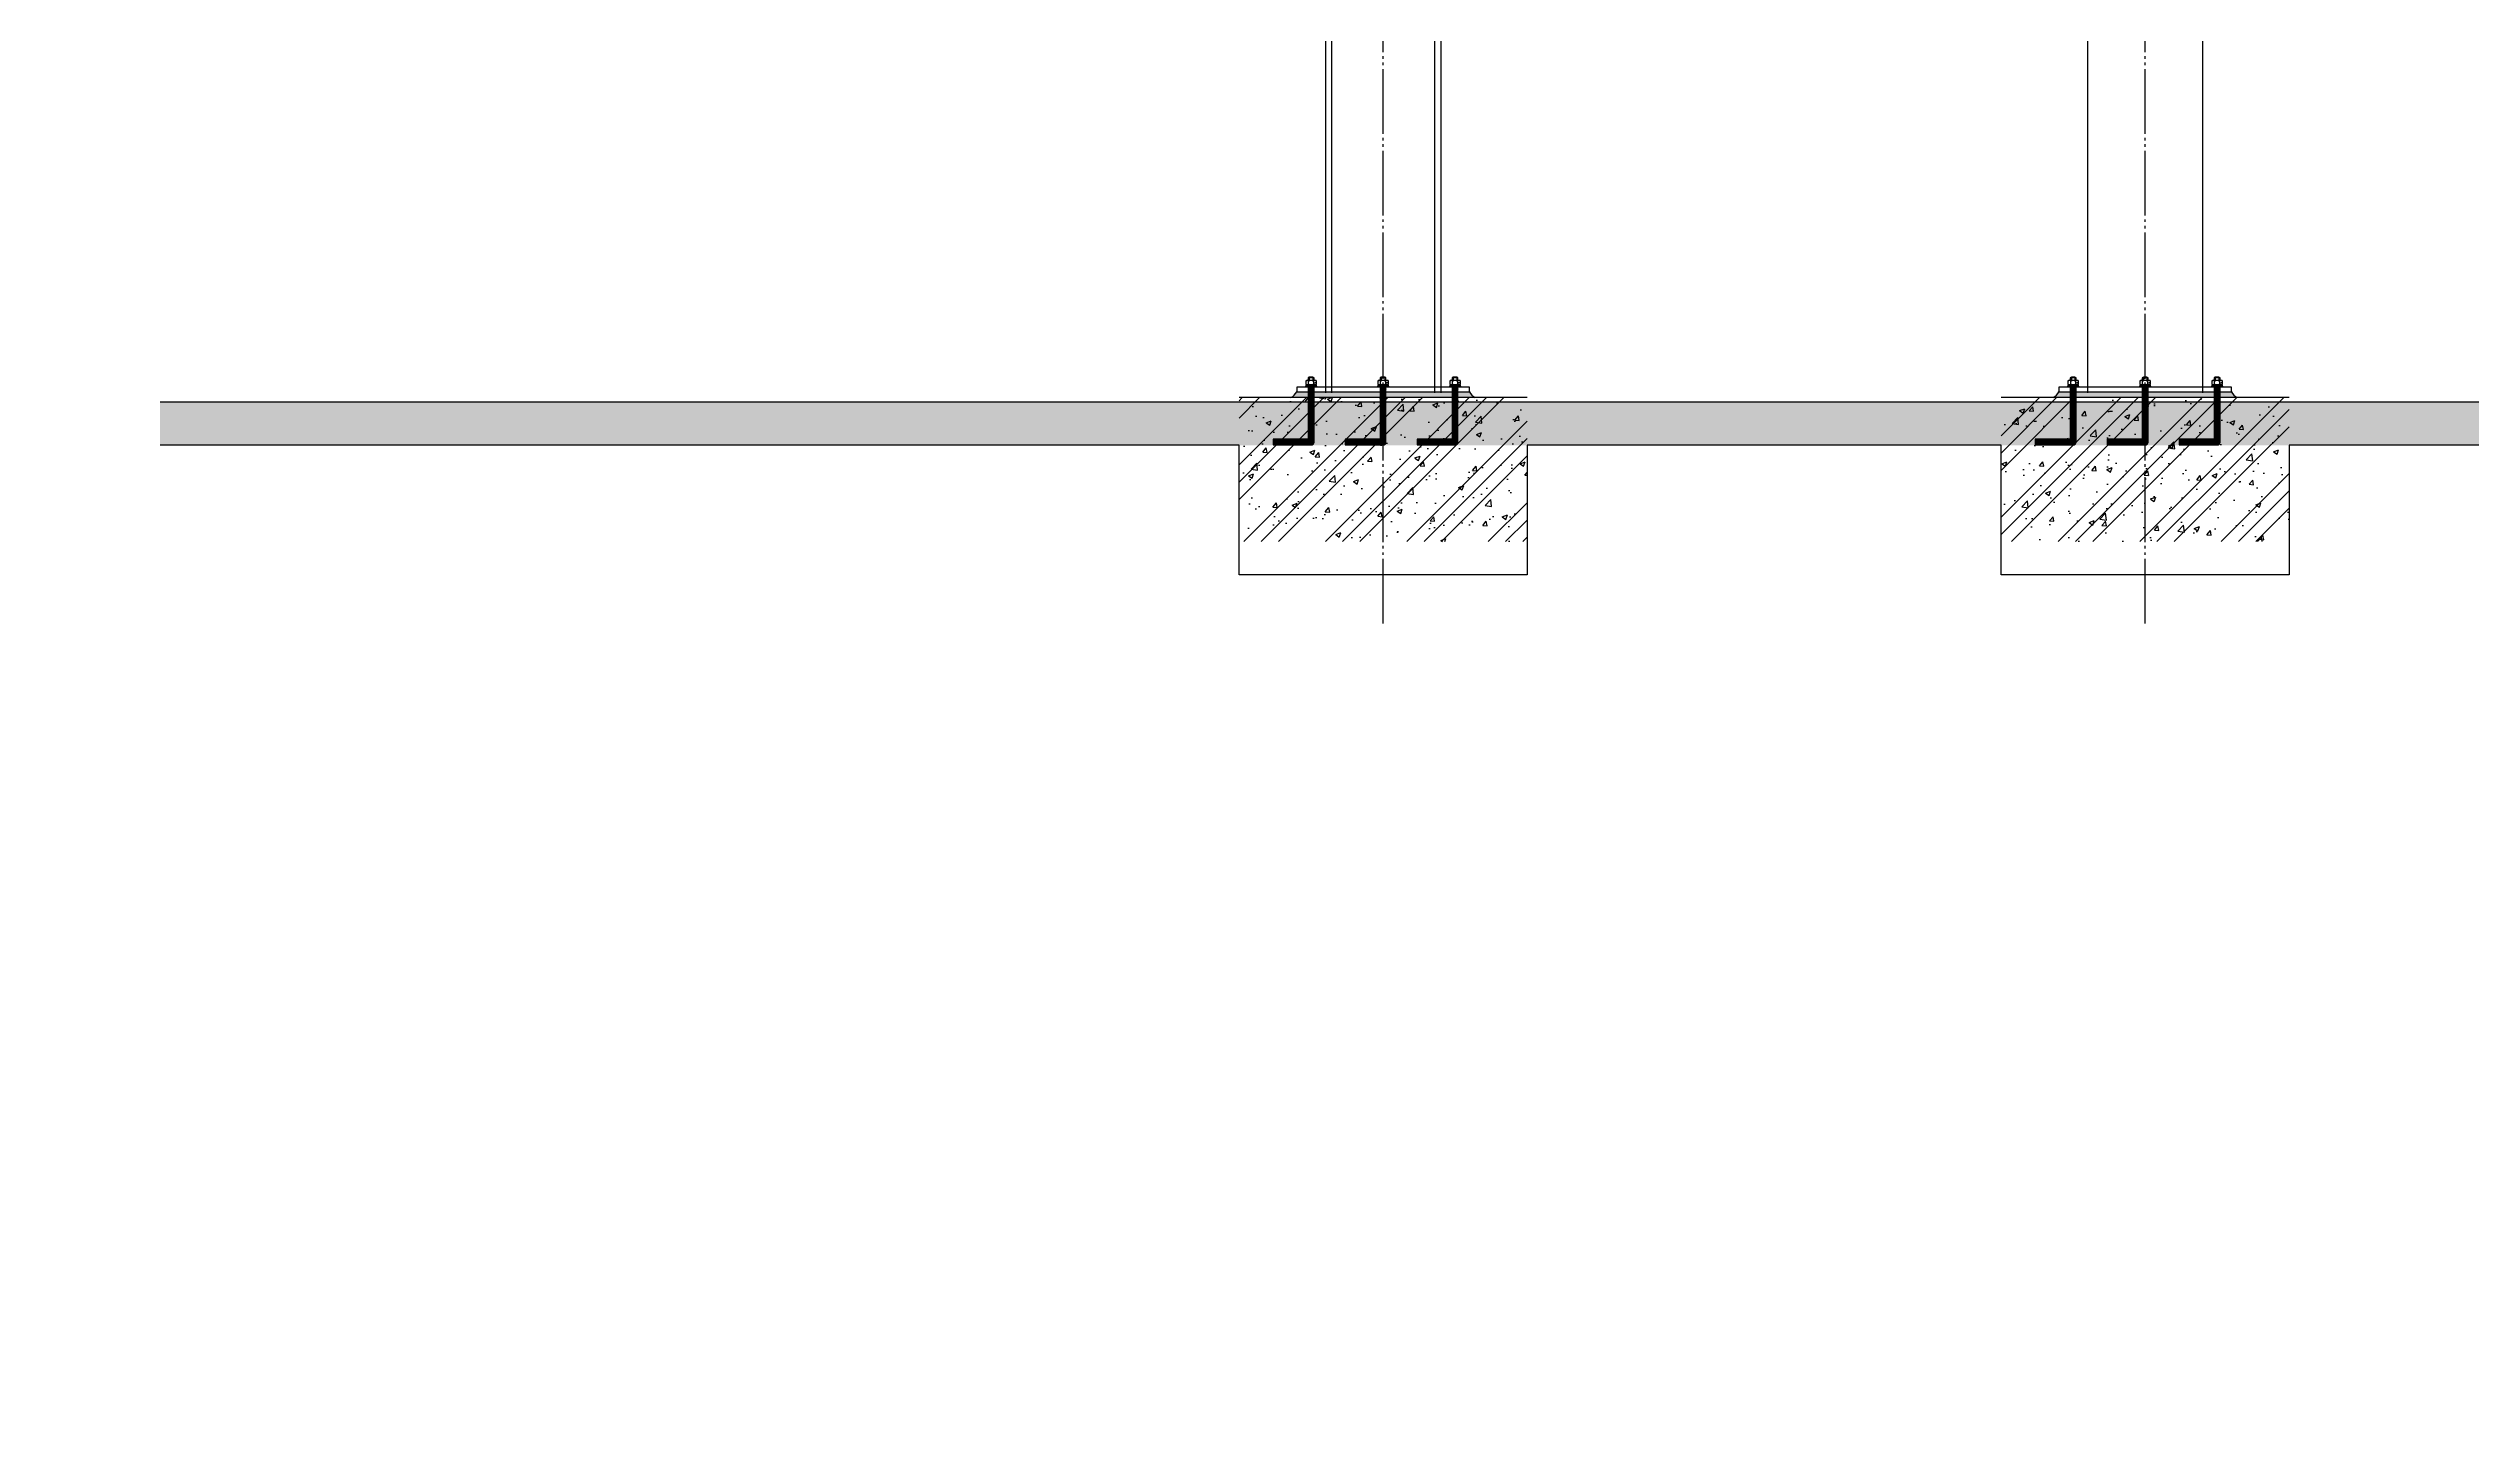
# Model space of a CAD drawing. Extents: x -3378 to 102197, y -3799 to 48702.
# Drawn here: x 14126 to 22542, y 19311 to 24083 of the extents above; entities that cross this region are included whole.
import ezdxf

# ---------------------------------------------------------------- set-up
doc = ezdxf.new("R2010")
doc.units = 0
doc.linetypes.add('DASHED', pattern=[0.75, 0.5, -0.25])
doc.linetypes.add('JIS_09_15', pattern=[18.9, 15, -0.9, 0.6, -0.9, 0.6, -0.9])
for name, color, linetype in [('(圖框)', 7, 'Continuous'), ('0-蝶翼', 7, 'Continuous'), ('FASTENERS_螺絲 固定五金', 124, 'Continuous'), ('GM_ANNO_CLMN_LINE', 8, 'JIS_09_15'), ('GM_ANNO_DIMS', 4, 'Continuous'), ('GM_STEL_SECD', 71, 'Continuous'), ('剖面線 HATCH', 251, 'Continuous'), ('結構體 STRUCTURAL', 154, 'Continuous'), ('螺絲、螺栓', 4, 'Continuous')]:
    doc.layers.add(name, color=color, linetype=linetype)
doc.styles.add('romans', font='romans.shx', dxfattribs={"width": 0.5, "bigfont": ' chineset.shx'})
doc.styles.add('型式1', font='')
doc.styles.get('型式1').set_extended_font_data('PMingLiU')

# ---------------------------------------------------------------- blocks, each defined once
blk = doc.blocks.new('M12_WASH')
at = {"color": 0, "linetype": 'ByBlock'}
for p, q in [((2.5, 1.6), (0, 0.9)), ((0, -1.6), (2.5, -0.9))]:
    blk.add_line(p, q, dxfattribs=at)
blk.add_lwpolyline([(0, -10.4), (2.5, -10.4), (2.5, 10.4), (0, 10.4)], close=True, dxfattribs=at)
blk = doc.blocks.new('柱墩座')
at = {"layer": '剖面線 HATCH'}
h = blk.add_hatch(dxfattribs=at)
h.set_pattern_fill('ANSI31', color=256, angle=90)
h.set_pattern_definition([(135, (-604199.8967, 102453.3672), (-2.24506403, -2.24506403), [])])
edge = h.paths.add_edge_path()
edge.add_line((-260, 536), (-260, 355.5))
edge.add_line((-260, 355.5), (-382, 355.5))
edge.add_line((-382, 355.5), (-382, 335.5))
edge.add_line((-382, 335.5), (-250, 335.5))
edge.add_arc((-250, 345.5), 10, 270, 360.00031)
edge.add_line((-240, 345.5), (-240, 536))
edge.add_line((-240, 536), (-260, 536))
h = blk.add_hatch(dxfattribs=at)
h.set_pattern_fill('ANSI31', color=256, angle=90)
h.set_pattern_definition([(135, (-603949.8967, 102453.3672), (-2.24506403, -2.24506403), [])])
edge = h.paths.add_edge_path()
edge.add_line((-10, 536), (-10, 355.5))
edge.add_line((-10, 355.5), (-132, 355.5))
edge.add_line((-132, 355.5), (-132, 335.5))
edge.add_line((-132, 335.5), (0, 335.5))
edge.add_arc((0, 345.5), 10, 270, 360.00031)
edge.add_line((10, 345.5), (10, 536))
edge.add_line((10, 536), (-10, 536))
h = blk.add_hatch(dxfattribs=at)
h.set_pattern_fill('ANSI31', color=256, angle=90)
h.set_pattern_definition([(135, (-603699.8967, 102453.3672), (-2.24506403, -2.24506403), [])])
edge = h.paths.add_edge_path()
edge.add_line((240, 536), (240, 355.5))
edge.add_line((240, 355.5), (118, 355.5))
edge.add_line((118, 355.5), (118, 335.5))
edge.add_line((118, 335.5), (250, 335.5))
edge.add_arc((250, 345.5), 10, 270, 360.00031)
edge.add_line((260, 345.5), (260, 536))
edge.add_line((260, 536), (240, 536))
h = blk.add_hatch(dxfattribs=at)
h.set_pattern_fill('AR-CONC', color=256)
h.set_pattern_definition([(50, (-52643.91, -92915.07), (182.18467, -15.93909), [19.05, -209.55]), (355, (-52643.91, -92915.07), (-35.24342, 191.05685), [15.24, -167.6406]), (100.45144, (-52628.73, -92916.4), (146.94125, 175.11775), [16.19, -178.09024]), (46.1842, (-52643.91, -92864.27), (271.07904, -42.04233), [28.575, -314.325]), (96.63556, (-52621.32, -92867.78), (237.40413, 247.4261), [24.285, -267.1356]), (351.18415, (-52643.91, -92864.27), (237.4041, 247.4261), [22.86, -251.4597]), (21, (-52618.51, -92876.97), (151.6144, -102.2652), [19.05, -209.55]), (326, (-52618.51, -92876.97), (61.80203, 184.18797), [15.24, -167.64]), (71.45144, (-52605.88, -92885.5), (213.41642, 81.92277), [16.19, -178.08994]), (37.5, (-52643.914, -92915.07), (3.088603, 84.55504), [0, -165.608, 0, -170.18, 0, -168.275]), (7.5, (-52643.91, -92915.07), (66.81966, 100.180575), [0, -97.028, 0, -161.798, 0, -64.135]), (327.5, (-52700.556, -92915.07), (135.590595, -5.728744), [0, -63.5, 0, -198.12, 0, -262.89]), (317.5, (-52725.96, -92915.07), (148.12918, 25.42649), [0, -82.55, 0, -131.572, 0, -186.69])])
h.paths.add_polyline_path([(500, 500), (-500, 500), (-500, 0), (500, 0)])
h = blk.add_hatch(dxfattribs=at)
h.set_pattern_fill('GOST_GROUND', color=256, scale=20)
h.set_pattern_definition([(45, (173.72, -66444.85), (282.8427, 0), [400]), (45, (233.72, -66444.85), (282.8427, 0), [400]), (45, (293.72, -66444.85), (282.8427, 0), [400])])
h.paths.add_polyline_path([(500, 500), (-500, 500), (-500, 0), (500, 0)])
at = {"layer": '結構體 STRUCTURAL'}
h = blk.add_hatch(dxfattribs=at)
h.set_pattern_fill('AR-CONC', color=6, scale=0.1)
h.set_pattern_definition([(50, (-1769.33, -66444.849), (18.218467, -1.5939086), [1.905, -20.955]), (355, (-1769.33, -66444.849), (-3.524342, 19.1056845), [1.524, -16.7640584]), (100.451445, (-1767.812, -66444.981), (14.6941247, 17.511775), [1.619001, -17.8090245]), (46.1842, (-1769.33, -66439.769), (27.107904, -4.204233), [2.8575, -31.4325]), (96.635558, (-1767.07, -66440.12), (23.740413, 24.742612), [2.428502, -26.713561]), (351.18415, (-1769.33, -66439.769), (23.740413, 24.742612), [2.285997, -25.145973]), (21, (-1766.79, -66441.039), (15.161439, -10.2265198), [1.905, -20.955]), (326, (-1766.79, -66441.039), (6.180203, 18.4187966), [1.524, -16.764]), (71.451445, (-1765.527, -66441.89), (21.341642, 8.192277), [1.619001, -17.808994]), (37.5, (-1769.33, -66444.8485), (0.3088603, 8.4555039), [0, -16.5608, 0, -17.018, 0, -16.8275]), (7.5, (-1769.33, -66444.8485), (6.6819663, 10.0180575), [0, -9.7028, 0, -16.1798, 0, -6.4135]), (327.5, (-1774.994, -66444.8485), (13.5590595, -0.5728744), [0, -6.35, 0, -19.812, 0, -26.289]), (317.5, (-1777.534, -66444.849), (14.8129181, 2.542649), [0, -8.255, 0, -13.1572, 0, -18.669])])
h.paths.add_polyline_path([(300, 520), (-300, 520, -0.156484), (-320, 500), (320, 500, -0.156484)])
at = {"linetype": 'DASHED'}
for p, q in [((-242, 568.8), (-258, 568.8)), ((-256.3, 570.5), (-256.3, 560.2)), ((-243.7, 570.5), (-243.7, 560.2)), ((8, 568.8), (-8, 568.8)), ((-6.3, 570.5), (-6.3, 560.2)), ((6.3, 570.5), (6.3, 560.2)), ((258, 568.8), (242, 568.8)), ((243.7, 570.5), (243.7, 560.2)), ((256.3, 570.5), (256.3, 560.2))]:
    blk.add_line(p, q, dxfattribs=at)
at = {"color": 0, "linetype": 'ByBlock'}
for points in [[(-235.2, 544.2), (-264.8, 544.2), (-267.3, 546.7), (-267.3, 557.7), (-264.8, 560.2), (-235.2, 560.2), (-232.7, 557.7), (-232.7, 546.7)], [(14.8, 544.2), (-14.8, 544.2), (-17.3, 546.7), (-17.3, 557.7), (-14.8, 560.2), (14.8, 560.2), (17.3, 557.7), (17.3, 546.7)], [(264.8, 544.2), (235.2, 544.2), (232.7, 546.7), (232.7, 557.7), (235.2, 560.2), (264.8, 560.2), (267.3, 557.7), (267.3, 546.7)]]:
    blk.add_lwpolyline(points, close=True, dxfattribs=at)
for points in [[(-267.1, 557.9, 0.024151), (-267.3, 557.5)], [(-267.3, 546.8, 0.024151), (-267.1, 546.4, 0.024151)], [(-234.5, 559.4, 0.442794), (-241.4, 557.5), (-241.4, 546.8, -0.309768), (-258.7, 546.8), (-258.7, 557.5, 0.442794), (-265.5, 559.4, 0.442794)], [(-265.5, 544.9, 0.442794), (-258.7, 546.8), (-258.7, 557.5, -0.309768), (-241.4, 557.5), (-241.4, 546.8, 0.442794), (-234.5, 544.9)], [(-232.7, 557.5, 0.024151), (-232.9, 557.9, 0.024151)], [(-232.9, 546.4, 0.024151), (-232.7, 546.8)], [(-17.1, 557.9, 0.024151), (-17.3, 557.5)], [(-17.3, 546.8, 0.024151), (-17.1, 546.4, 0.024151)], [(15.5, 559.4, 0.442794), (8.6, 557.5), (8.6, 546.8, -0.309768), (-8.7, 546.8), (-8.7, 557.5, 0.442794), (-15.5, 559.4, 0.442794)], [(-15.5, 544.9, 0.442794), (-8.7, 546.8), (-8.7, 557.5, -0.309768), (8.6, 557.5), (8.6, 546.8, 0.442794), (15.5, 544.9)], [(17.3, 557.5, 0.024151), (17.1, 557.9, 0.024151)], [(17.1, 546.4, 0.024151), (17.3, 546.8)], [(232.9, 557.9, 0.024151), (232.7, 557.5)], [(232.7, 546.8, 0.024151), (232.9, 546.4, 0.024151)], [(265.5, 559.4, 0.442794), (258.6, 557.5), (258.6, 546.8, -0.309768), (241.3, 546.8), (241.3, 557.5, 0.442794), (234.5, 559.4, 0.442794)], [(234.5, 544.9, 0.442794), (241.3, 546.8), (241.3, 557.5, -0.309768), (258.6, 557.5), (258.6, 546.8, 0.442794), (265.5, 544.9)], [(267.3, 557.5, 0.024151), (267.1, 557.9, 0.024151)], [(267.1, 546.4, 0.024151), (267.3, 546.8)]]:
    blk.add_lwpolyline(points, format="xyb", dxfattribs=at)
at = {"layer": 'FASTENERS_螺絲 固定五金', "linetype": 'Continuous'}
for points in [[(-268.5, 536), (-268.5, 540), (-231.5, 540), (-231.5, 536), (-268.5, 536)], [(-18.5, 536), (-18.5, 540), (18.5, 540), (18.5, 536), (-18.5, 536)], [(231.5, 536), (231.5, 540), (268.5, 540), (268.5, 536), (231.5, 536)]]:
    blk.add_lwpolyline(points, dxfattribs=at)
at = {"layer": 'FASTENERS_螺絲 固定五金', "linetype": 'ByBlock'}
for points in [[(-240, 560.2), (-240, 568.8), (-243.7, 570.5), (-256.3, 570.5), (-260, 568.8), (-260, 560.2)], [(10, 560.2), (10, 568.8), (6.3, 570.5), (-6.3, 570.5), (-10, 568.8), (-10, 560.2)], [(260, 560.2), (260, 568.8), (256.3, 570.5), (243.7, 570.5), (240, 568.8), (240, 560.2)]]:
    blk.add_lwpolyline(points, dxfattribs=at)
at = {"layer": 'GM_ANNO_DIMS'}
for points in [[(-260, 536), (-260, 355.5), (-382, 355.5), (-382, 335.5), (-250, 335.5, 0.414215), (-240, 345.5), (-240, 536)], [(-10, 536), (-10, 355.5), (-132, 355.5), (-132, 335.5), (0, 335.5, 0.414215), (10, 345.5), (10, 536)], [(240, 536), (240, 355.5), (118, 355.5), (118, 335.5), (250, 335.5, 0.414215), (260, 345.5), (260, 536)]]:
    blk.add_lwpolyline(points, format="xyb", close=True, dxfattribs=at)
at = {"layer": '結構體 STRUCTURAL'}
for p, q in [((200, 536), (-200, 536)), ((500, 500), (-500, 500))]:
    blk.add_line(p, q, dxfattribs=at)
at = {"layer": '結構體 STRUCTURAL', "color": 2, "linetype": 'Continuous'}
blk.add_lwpolyline([(-300, 536), (-300, 520), (300, 520), (300, 536)], close=True, dxfattribs=at)
at = {"layer": '結構體 STRUCTURAL', "color": 6}
for centre, start, end in [((-341.2, 541.2), 297.21248, 332.78752), ((341.2, 541.2), 207.21248, 242.78752)]:
    blk.add_arc(centre, 46.3, start, end, dxfattribs=at)
at = {"layer": 'FASTENERS_螺絲 固定五金', "linetype": 'ByBlock', "xscale": -1.666666666666748, "yscale": 1.666666666666748, "zscale": 1.666666666666742, "rotation": 90}
for p in [(-250, 544.2), (0, 544.2), (250, 544.2)]:
    blk.add_blockref('M12_WASH', p, dxfattribs=at)
at = {"layer": 'Defpoints', "color": 8, "style": 'romans', "width": 0.8}
for p in [(-239.9, 550.7), (10.1, 550.7), (260.1, 550.7)]:
    blk.add_text('M20', height=2.1, dxfattribs=at).set_placement(p)
blk = doc.blocks.new('PLAN-圖框')
at = {"layer": '(圖框)', "color": 4, "linetype": 'Continuous', "lineweight": 0}
blk.add_3dface([(20500, -14391.5), (0, -14391.5), (0, 0), (20500, 0)], dxfattribs=at)
at = {"layer": '(圖框)', "color": 1, "linetype": 'Continuous', "lineweight": 40}
blk.add_3dface([(149.7, -14142.1), (20200.7, -14142.1), (20200.7, -249.4), (149.7, -249.4)], dxfattribs=at)
at = {"layer": '(圖框)', "style": '型式1'}
blk.add_attdef('全球人壽', (13776.3, -13971.5), '', height=124.7, dxfattribs=at)
at = {"style": '型式1', "width": 0.8}
blk.add_attdef('圖號-橫', (17230.3, -13782.2), '', height=103.4, dxfattribs=at)

msp = doc.modelspace()

# ---------------------------------------------------------------- hatches: boundary and pattern name
at = {"layer": '剖面線 HATCH'}
h = msp.add_hatch(dxfattribs=at)
h.set_pattern_fill('AR-CONC', color=256)
h.set_pattern_definition([(50, (-32836.73, -23286.55), (182.18467, -15.93909), [19.05, -209.55]), (355, (-32836.73, -23286.55), (-35.2434, 191.05685), [15.24, -167.6406]), (100.45144, (-32821.55, -23287.88), (146.94125, 175.11775), [16.19, -178.09024]), (46.1842, (-32836.73, -23235.75), (271.07904, -42.0423), [28.575, -314.325]), (96.63556, (-32814.14, -23239.26), (237.4041, 247.4261), [24.285, -267.1356]), (351.18415, (-32836.73, -23235.75), (237.4041, 247.4261), [22.86, -251.4597]), (21, (-32811.33, -23248.45), (151.6144, -102.2652), [19.05, -209.55]), (326, (-32811.33, -23248.45), (61.80203, 184.18797), [15.24, -167.64]), (71.45144, (-32798.7, -23256.98), (213.41642, 81.92277), [16.19, -178.08994]), (37.5, (-32836.735, -23286.554), (3.088603, 84.55504), [0, -165.608, 0, -170.18, 0, -168.275]), (7.5, (-32836.735, -23286.55), (66.81966, 100.18057), [0, -97.028, 0, -161.798, 0, -64.135]), (327.5, (-32893.377, -23286.554), (135.590595, -5.728744), [0, -63.5, 0, -198.12, 0, -262.89]), (317.5, (-32918.78, -23286.55), (148.12918, 25.42649), [0, -82.55, 0, -131.572, 0, -186.69])])
h.paths.add_polyline_path([(33669.255, 22705.012), (33669.255, 22855.012), (14513.675, 22855.012), (14513.675, 22705.012)])

# ---------------------------------------------------------------- linework, layer by layer
msp.add_line((33669.255, 22855.012), (14513.675, 22855.012))
for points in [[(18261.777, 22705.012), (14513.675, 22705.012)], [(20908.535, 22705.012), (19261.777, 22705.012)], [(23910.116, 22705.012), (21908.535, 22705.012)]]:
    msp.add_lwpolyline(points)
at = {"layer": 'GM_ANNO_CLMN_LINE', "ltscale": 15}
for p, q in [((18761.777, 22085.458), (18761.777, 36412.589)), ((21408.466, 22085.458), (21408.466, 36412.589))]:
    msp.add_line(p, q, dxfattribs=at)
at = {"layer": 'GM_ANNO_CLMN_LINE', "ltscale": 100}
msp.add_line((32263.66, 22855.012), (14513.675, 22855.012), dxfattribs=at)
at = {"layer": 'GM_STEL_SECD'}
for p, q in [((18561.777, 24355.012), (18561.777, 22887.012)), ((18582.777, 24355.012), (18582.777, 22887.012)), ((18940.777, 24355.012), (18940.777, 22887.012)), ((18961.777, 24355.012), (18961.777, 22887.012)), ((21208.535, 24355.012), (21208.535, 22887.012)), ((21608.535, 22887.012), (21608.535, 24355.012))]:
    msp.add_line(p, q, dxfattribs=at)
at = {"layer": '結構體 STRUCTURAL', "color": 7, "elevation": 0}
for points in [[(19261.777, 22705.012), (19261.777, 22255.012), (18261.777, 22255.012), (18261.777, 22705.012)], [(21908.535, 22705.012), (21908.535, 22255.012), (20908.535, 22255.012), (20908.535, 22705.012)]]:
    msp.add_lwpolyline(points, dxfattribs=at)

# ---------------------------------------------------------------- block references
at = {"layer": '0-蝶翼', "xscale": 1.89, "yscale": 1.89, "zscale": 1.89}
msp.add_blockref('PLAN-圖框', (-3377.946, 41739.237), dxfattribs=at)
at = {"layer": '螺絲、螺栓'}
for p in [(18761.777, 22370.48, 0), (21408.535, 22370.48, 0)]:
    msp.add_blockref('柱墩座', p, dxfattribs=at)

doc.saveas('drawing.dxf')
